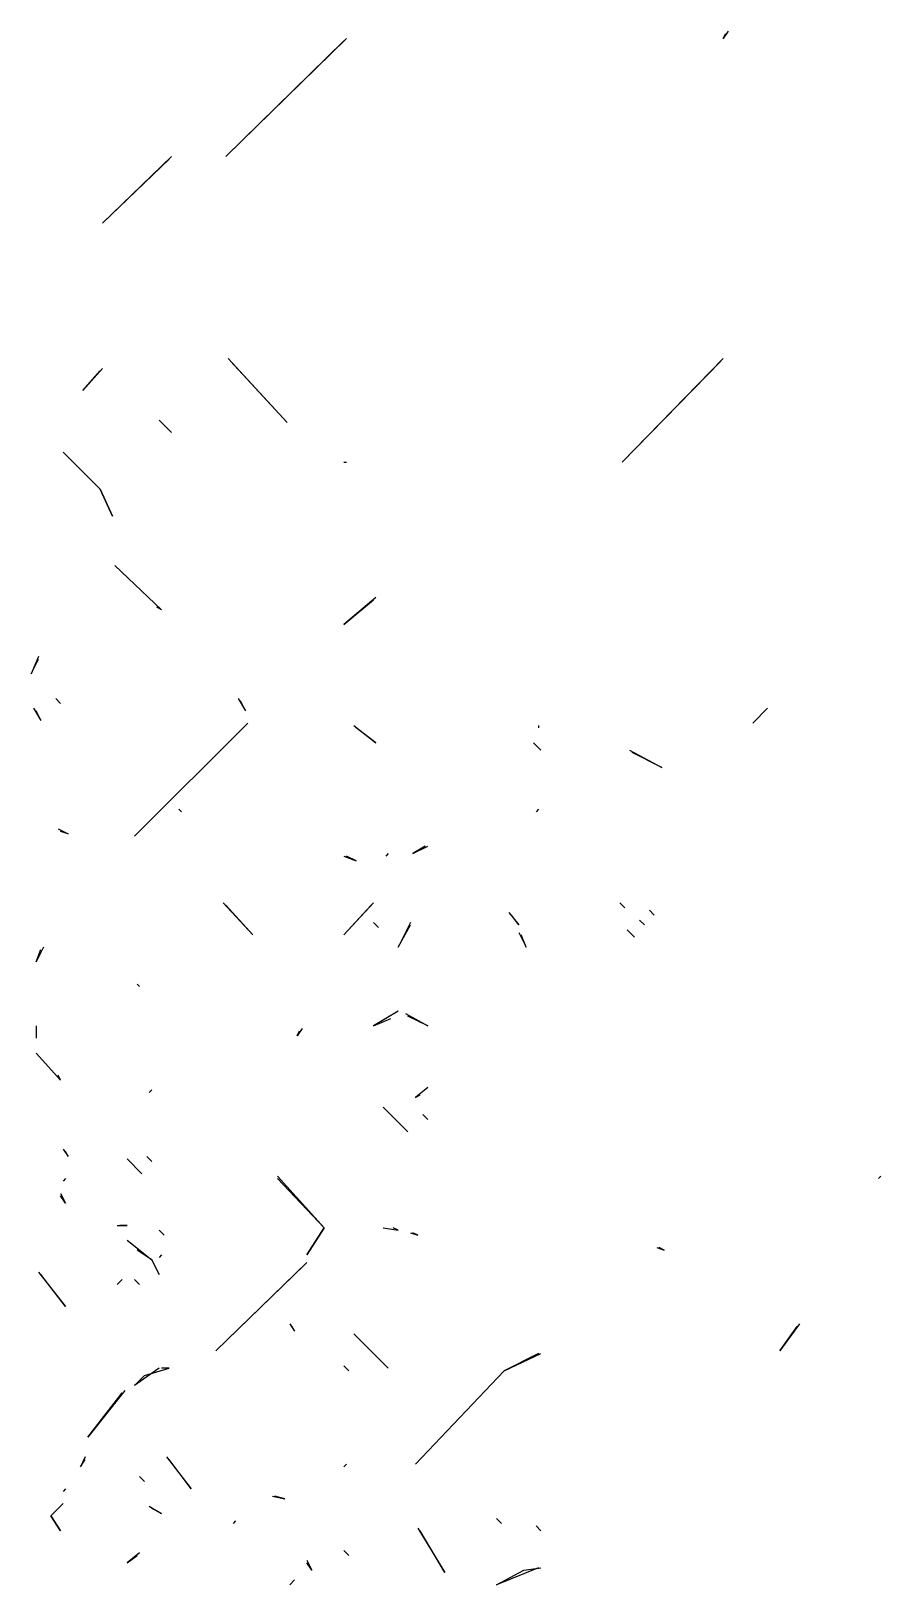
# Model space of a CAD drawing. Extents: x 1 to 2775, y -31 to 2075.
# Drawn here: x 2518 to 2575.5, y 1694.7 to 1799.8 of the extents above; entities that cross this region are included whole.
import ezdxf

# ---------------------------------------------------------------- set-up
doc = ezdxf.new("R2010")
doc.units = 0
doc.layers.add('LINEWORK', color=4, linetype='CONTINUOUS')

msp = doc.modelspace()

# ---------------------------------------------------------------- linework, layer by layer
at = {"layer": 'LINEWORK'}
for points in [[(2565.1667, 1799.8333), (2564.8333, 1799.3333), (2565, 1799.6667)], [(2539.3333, 1799.3333), (2531.1667, 1791.3333), (2539.1667, 1799.1667)], [(2527.5, 1791.3333), (2522.8333, 1786.8333), (2527.3333, 1791.1667)], [(2531.3333, 1777.6667), (2535.3333, 1773.3333), (2531.5, 1777.5)], [(2564.8333, 1777.6667), (2558, 1770.6667), (2564.6667, 1777.5)], [(2522.8333, 1777), (2521.5, 1775.5), (2522.6667, 1776.8333)], [(2526.6667, 1773.5), (2527.5, 1772.6667)], [(2520.1667, 1771.3333), (2522.6667, 1768.8333), (2523.5, 1767), (2522.6667, 1768.8333)], [(2539.1667, 1770.6667), (2539.3333, 1770.6667)], [(2523.6667, 1763.6667), (2526.8333, 1760.6667), (2526.5, 1760.8333)], [(2541.3333, 1761.5), (2539.1667, 1759.6667), (2541.1667, 1761.3333)], [(2518.5, 1757.5), (2518, 1756.3333), (2518.5, 1757.3333)], [(2519.6667, 1754.6667), (2520, 1754.3333)], [(2532, 1754.6667), (2532.5, 1753.8333), (2532.1667, 1754.5)], [(2518.1667, 1754), (2518.6667, 1753.1667), (2518.3333, 1753.8333)], [(2567.8333, 1754), (2566.8333, 1753)], [(2532.6667, 1753), (2525, 1745.3333)], [(2539.8333, 1752.8333), (2541.3333, 1751.6667), (2540, 1752.6667)], [(2552.3333, 1752.8333), (2552.3333, 1752.6667)], [(2552, 1751.6667), (2552.5, 1751.1667)], [(2558.5, 1751.1667), (2560.6667, 1750), (2558.6667, 1751)], [(2528, 1747.1667), (2528.1667, 1747)], [(2552.3333, 1747.1667), (2552.1667, 1747)], [(2519.8333, 1745.8333), (2520.5, 1745.5), (2520, 1745.6667)], [(2539.1667, 1744), (2540, 1743.6667), (2539.3333, 1744)], [(2542.1667, 1744.1667), (2542, 1744)], [(2544.6667, 1744.6667), (2543.8333, 1744.1667), (2544.8333, 1744.6667)], [(2531, 1740.8333), (2533, 1738.6667), (2531.1667, 1740.6667)], [(2541.1667, 1740.8333), (2539.1667, 1738.6667), (2541, 1740.6667)], [(2557.8333, 1740.8333), (2558.1667, 1740.5)], [(2541.1667, 1739.5), (2541.5, 1739.1667)], [(2543.6667, 1739.5), (2542.8333, 1737.8333), (2543.6667, 1739.3333)], [(2550.3333, 1740.1667), (2551, 1739.3333), (2550.5, 1740)], [(2559.1667, 1739.6667), (2559.5, 1739.3333)], [(2559.8333, 1740.3333), (2560.1667, 1740)], [(2551, 1738.8333), (2551.5, 1737.8333), (2551.1667, 1738.6667)], [(2558.3333, 1739), (2558.8333, 1738.5)], [(2518.8333, 1737.8333), (2518.3333, 1736.8333), (2518.6667, 1737.6667)], [(2525.1667, 1735.3333), (2525.3333, 1735.1667)], [(2542.8333, 1733.5), (2541.1667, 1732.5), (2542.3333, 1733)], [(2543.3333, 1733.3333), (2544.8333, 1732.5), (2543.5, 1733.1667)], [(2518.3333, 1732.5), (2518.3333, 1731.6667)], [(2536.3333, 1732.3333), (2536, 1731.8333), (2536.1667, 1732.1667)], [(2518.3333, 1730.6667), (2520, 1728.8333), (2519.8333, 1729.1667)], [(2526.1667, 1728.1667), (2526, 1728)], [(2544.8333, 1728.3333), (2544, 1727.6667), (2544.3333, 1727.8333)], [(2541.8333, 1727), (2543.5, 1725.3333)], [(2544.5, 1726.5), (2544.8333, 1726.1667)], [(2520.1667, 1724.1667), (2520.5, 1723.6667), (2520.3333, 1724)], [(2524.5, 1723.5), (2525.5, 1722.5)], [(2525.8333, 1723.6667), (2526.1667, 1723.3333)], [(2520.3333, 1722.1667), (2520.1667, 1722)], [(2534.6667, 1722.3333), (2537.8333, 1718.8333), (2536.6667, 1717), (2537.8333, 1718.8333), (2534.6667, 1722.1667)], [(2575.5, 1722.3333), (2575.3333, 1722.1667)], [(2520, 1721.1667), (2520.3333, 1720.5), (2520, 1721)], [(2523.8333, 1719), (2524.5, 1719), (2524, 1719)], [(2526.6667, 1718.6667), (2527, 1718.3333)], [(2541.8333, 1718.8333), (2542.8333, 1718.6667), (2542.5, 1718.8333)], [(2543.6667, 1718.5), (2544.1667, 1718.3333), (2543.8333, 1718.5)], [(2524.5, 1718), (2526.1667, 1716.6667), (2526.6667, 1715.6667), (2526.1667, 1716.6667), (2525.1667, 1717.3333)], [(2560.3333, 1717.5), (2560.8333, 1717.3333), (2560.5, 1717.5)], [(2526.8333, 1717), (2526.6667, 1716.8333)], [(2536.6667, 1716.5), (2530.5, 1710.5), (2536.5, 1716.3333)], [(2518.5, 1715.8333), (2520.3333, 1713.5), (2518.6667, 1715.6667)], [(2524.1667, 1715.3333), (2523.8333, 1715)], [(2525, 1715.3333), (2525.3333, 1715)], [(2535.5, 1712.3333), (2535.8333, 1711.8333), (2535.6667, 1712.1667)], [(2570, 1712.3333), (2568.6667, 1710.5), (2569.8333, 1712.1667)], [(2539.8333, 1711.6667), (2542.1667, 1709.3333)], [(2552.3333, 1710.3333), (2550, 1709.1667), (2544, 1702.8333), (2550, 1709.1667), (2552.5, 1710.3333)], [(2526.6667, 1709.3333), (2525, 1708.1667), (2525.6667, 1708.8333), (2527.3333, 1709.3333), (2526.8333, 1709.3333)], [(2539.1667, 1709.5), (2539.5, 1709.1667)], [(2524.3333, 1707.8333), (2521.8333, 1704.6667), (2524.1667, 1707.6667)], [(2521.6667, 1703.3333), (2521.3333, 1702.6667), (2521.6667, 1703.1667)], [(2527.1667, 1703.3333), (2528.8333, 1701.1667), (2527.3333, 1703.1667)], [(2539.3333, 1702.8333), (2539.1667, 1702.6667)], [(2525.3333, 1702), (2525.6667, 1701.6667)], [(2520.3333, 1701.1667), (2520.1667, 1701)], [(2534.3333, 1700.6667), (2535.1667, 1700.5), (2534.5, 1700.6667)], [(2520.1667, 1700.1667), (2519.3333, 1699.3333), (2520, 1698.3333), (2519.3333, 1699.3333)], [(2526, 1700), (2526.8333, 1699.5), (2526.1667, 1699.8333)], [(2531.8333, 1699), (2531.6667, 1698.8333)], [(2544.1667, 1698.5), (2546, 1695.5), (2544.3333, 1698.3333)], [(2549.5, 1699.1667), (2549.8333, 1698.8333)], [(2552.1667, 1698.6667), (2552.5, 1698.3333)], [(2525.3333, 1696.8333), (2524.5, 1696.1667), (2525.1667, 1696.6667)], [(2539.1667, 1697), (2539.5, 1696.6667)], [(2536.6667, 1696.3333), (2537, 1695.6667), (2536.6667, 1696.1667)], [(2552.3333, 1695.8333), (2549.5, 1694.6667), (2551.3333, 1695.6667), (2552.5, 1695.8333)], [(2535.8333, 1695), (2535.5, 1694.6667)]]:
    msp.add_lwpolyline(points, dxfattribs=at)

doc.saveas('drawing.dxf')
